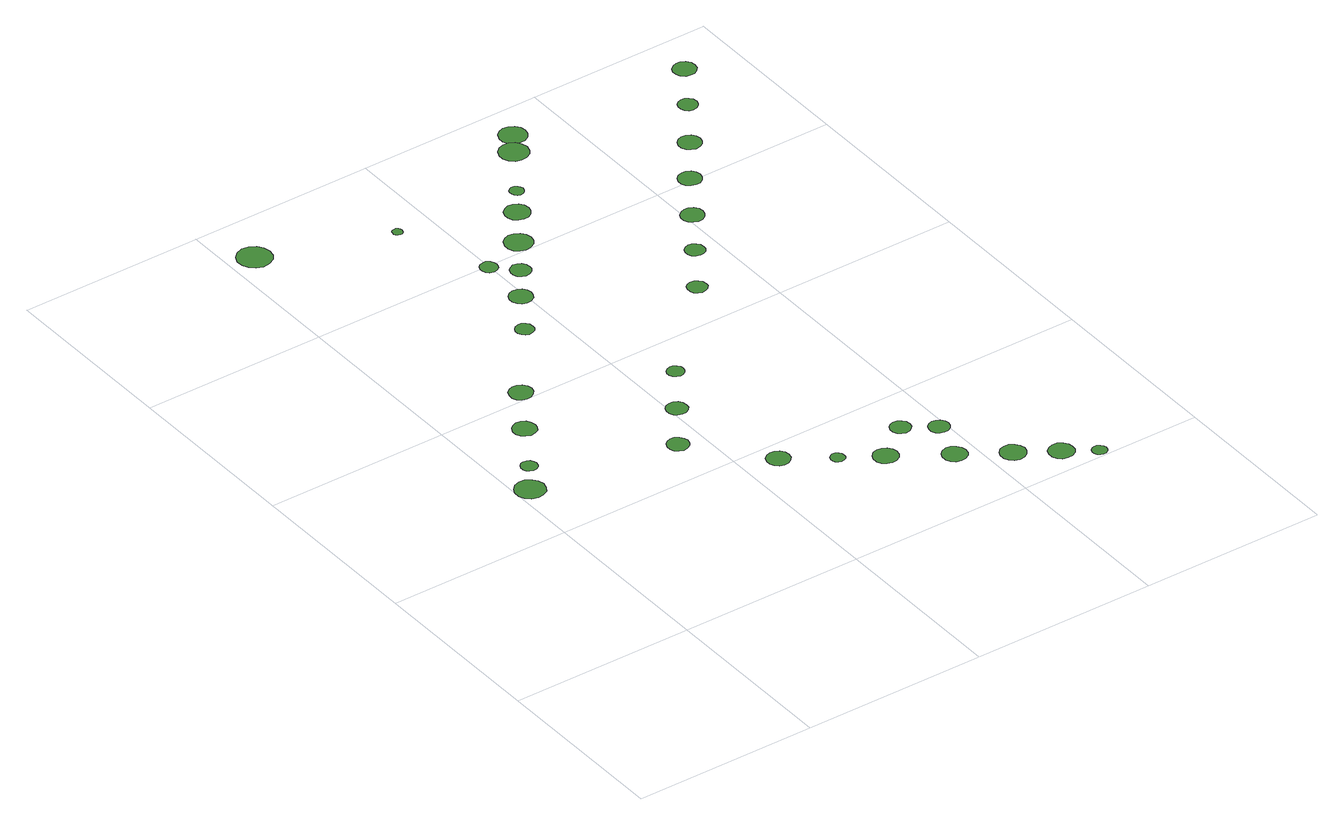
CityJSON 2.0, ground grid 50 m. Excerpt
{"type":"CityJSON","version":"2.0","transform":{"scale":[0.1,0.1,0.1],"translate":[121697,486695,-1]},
"CityObjects":{
"tree1":{"type":"SolitaryVegetationObject","attributes":{"function":"something"},"geometry":[{"type":"MultiSurface","lod":"1","boundaries":[[[0,1,2,3,4,5,6,7,8,9,10,11,12,13,14]]]}]},
"tree2":{"type":"SolitaryVegetationObject","attributes":{"function":"something"},"geometry":[{"type":"MultiSurface","lod":"1","boundaries":[[[15,16,17,18,19,20,21,22,23,24,25,26,27,28,29]]]}]},
"tree3":{"type":"SolitaryVegetationObject","attributes":{"function":"something"},"geometry":[{"type":"MultiSurface","lod":"1","boundaries":[[[30,31,32,33,34,35,36,37,38,39,40,41,42,43,44]]]}]},
"tree4":{"type":"SolitaryVegetationObject","attributes":{"function":"something"},"geometry":[{"type":"MultiSurface","lod":"1","boundaries":[[[45,46,47,48,49,50,51,52,53,54,55,56,57,58,59]]]}]},
"tree5":{"type":"SolitaryVegetationObject","attributes":{"function":"something"},"geometry":[{"type":"MultiSurface","lod":"1","boundaries":[[[60,61,62,63,64,65,66,67,68,69,70,71,72,73,74]]]}]},
"tree6":{"type":"SolitaryVegetationObject","attributes":{"function":"something"},"geometry":[{"type":"MultiSurface","lod":"1","boundaries":[[[75,76,77,78,79,80,81,82,83,84,85,86,87,88,89]]]}]},
"tree7":{"type":"SolitaryVegetationObject","attributes":{"function":"something"},"geometry":[{"type":"MultiSurface","lod":"1","boundaries":[[[90,91,92,93,94,95,96,97,98,99,100,101,102,103,104]]]}]},
"tree8":{"type":"SolitaryVegetationObject","attributes":{"function":"something"},"geometry":[{"type":"MultiSurface","lod":"1","boundaries":[[[105,106,107,108,109,110,111,112,113,114,115,116,117,118,119]]]}]},
"tree9":{"type":"SolitaryVegetationObject","attributes":{"function":"something"},"geometry":[{"type":"MultiSurface","lod":"1","boundaries":[[[120,121,122,123,124,125,126,127,128,129,130,131,132,133,134]]]}]},
"tree10":{"type":"SolitaryVegetationObject","attributes":{"function":"something"},"geometry":[{"type":"MultiSurface","lod":"1","boundaries":[[[135,136,137,138,139,140,141,142,143,144,145,146,147,148,149]]]}]},
"tree11":{"type":"SolitaryVegetationObject","attributes":{"function":"something"},"geometry":[{"type":"MultiSurface","lod":"1","boundaries":[[[150,151,152,153,154,155,156,157,158,159,160,161,162,163,164]]]}]},
"tree12":{"type":"SolitaryVegetationObject","attributes":{"function":"something"},"geometry":[{"type":"MultiSurface","lod":"1","boundaries":[[[165,166,167,168,169,170,171,172,173,174,175,176,177,178,179]]]}]},
"tree13":{"type":"SolitaryVegetationObject","attributes":{"function":"something"},"geometry":[{"type":"MultiSurface","lod":"1","boundaries":[[[180,181,182,183,184,185,186,187,188,189,190,191,192,193,194]]]}]},
"tree14":{"type":"SolitaryVegetationObject","attributes":{"function":"something"},"geometry":[{"type":"MultiSurface","lod":"1","boundaries":[[[195,196,197,198,199,200,201,202,203,204,205,206,207,208,209]]]}]},
"tree15":{"type":"SolitaryVegetationObject","attributes":{"function":"something"},"geometry":[{"type":"MultiSurface","lod":"1","boundaries":[[[210,211,212,213,214,215,216,217,218,219,220,221,222,223,224]]]}]},
"tree16":{"type":"SolitaryVegetationObject","attributes":{"function":"something"},"geometry":[{"type":"MultiSurface","lod":"1","boundaries":[[[225,226,227,228,229,230,231,232,233,234,235,236,237,238,239]]]}]},
"tree17":{"type":"SolitaryVegetationObject","attributes":{"function":"something"},"geometry":[{"type":"MultiSurface","lod":"1","boundaries":[[[240,241,242,243,244,245,246,247,248,249,250,251,252,253,254]]]}]},
"tree18":{"type":"SolitaryVegetationObject","attributes":{"function":"something"},"geometry":[{"type":"MultiSurface","lod":"1","boundaries":[[[255,256,257,258,259,260,261,262,263,264,265,266,267,268,269]]]}]},
"tree19":{"type":"SolitaryVegetationObject","attributes":{"function":"something"},"geometry":[{"type":"MultiSurface","lod":"1","boundaries":[[[270,271,272,273,274,275,276,277,278,279,280,281,282,283,284]]]}]},
"tree20":{"type":"SolitaryVegetationObject","attributes":{"function":"something"},"geometry":[{"type":"MultiSurface","lod":"1","boundaries":[[[285,286,287,288,289,290,291,292,293,294,295,296,297,298,299]]]}]},
"tree21":{"type":"SolitaryVegetationObject","attributes":{"function":"something"},"geometry":[{"type":"MultiSurface","lod":"1","boundaries":[[[300,301,302,303,304,305,306,307,308,309,310,311,312,313,314]]]}]},
"tree22":{"type":"SolitaryVegetationObject","attributes":{"function":"something"},"geometry":[{"type":"MultiSurface","lod":"1","boundaries":[[[315,316,317,318,319,320,321,322,323,324,325,326,327,328,329]]]}]},
"tree23":{"type":"SolitaryVegetationObject","attributes":{"function":"something"},"geometry":[{"type":"MultiSurface","lod":"1","boundaries":[[[330,331,332,333,334,335,336,337,338,339,340,341,342,343,344]]]}]},
"tree24":{"type":"SolitaryVegetationObject","attributes":{"function":"something"},"geometry":[{"type":"MultiSurface","lod":"1","boundaries":[[[345,346,347,348,349,350,351,352,353,354,355,356,357,358,359]]]}]},
"tree25":{"type":"SolitaryVegetationObject","attributes":{"function":"something"},"geometry":[{"type":"MultiSurface","lod":"1","boundaries":[[[360,361,362,363,364,365,366,367,368,369,370,371,372,373,374]]]}]},
"tree26":{"type":"SolitaryVegetationObject","attributes":{"function":"something"},"geometry":[{"type":"MultiSurface","lod":"1","boundaries":[[[375,376,377,378,379,380,381,382,383,384,385,386,387,388,389]]]}]},
"tree27":{"type":"SolitaryVegetationObject","attributes":{"function":"something"},"geometry":[{"type":"MultiSurface","lod":"1","boundaries":[[[390,391,392,393,394,395,396,397,398,399,400,401,402,403,404]]]}]},
"tree28":{"type":"SolitaryVegetationObject","attributes":{"function":"something"},"geometry":[{"type":"MultiSurface","lod":"1","boundaries":[[[405,406,407,408,409,410,411,412,413,414,415,416,417,418,419]]]}]},
"tree29":{"type":"SolitaryVegetationObject","attributes":{"function":"something"},"geometry":[{"type":"MultiSurface","lod":"1","boundaries":[[[420,421,422,423,424,425,426,427,428,429,430,431,432,433,434]]]}]},
"tree30":{"type":"SolitaryVegetationObject","attributes":{"function":"something"},"geometry":[{"type":"MultiSurface","lod":"1","boundaries":[[[435,436,437,438,439,440,441,442,443,444,445,446,447,448,449]]]}]},
"tree31":{"type":"SolitaryVegetationObject","attributes":{"function":"something"},"geometry":[{"type":"MultiSurface","lod":"1","boundaries":[[[450,451,452,453,454,455,456,457,458,459,460,461,462,463,464]]]}]},
"tree32":{"type":"SolitaryVegetationObject","attributes":{"function":"something"},"geometry":[{"type":"MultiSurface","lod":"1","boundaries":[[[465,466,467,468,469,470,471,472,473,474,475,476,477,478,479]]]}]},
"tree33":{"type":"SolitaryVegetationObject","attributes":{"function":"something"},"geometry":[{"type":"MultiSurface","lod":"1","boundaries":[[[480,481,482,483,484,485,486,487,488,489,490,491,492,493,494]]]}]},
"tree34":{"type":"SolitaryVegetationObject","attributes":{"function":"something"},"geometry":[{"type":"MultiSurface","lod":"1","boundaries":[[[495,496,497,498,499,500,501,502,503,504,505,506,507,508,509]]]}]}
},
"vertices":[
[79,693,10],[75,709,10],[66,722,10],[51,731,10],[35,732,10],[19,727,10],[7,716,10],[0,701,10],[0,685,10],[7,670,10],[19,659,10],[35,653,10],[51,655,10],[66,663,10],[75,677,10],
[116,773,10],[114,782,10],[109,789,10],[101,793,10],[92,794,10],[83,792,10],[76,785,10],[73,777,10],[73,768,10],[76,760,10],[83,754,10],[92,751,10],[101,752,10],[109,757,10],[114,764,10],
[207,903,10],[204,916,10],[197,927,10],[186,933,10],[173,935,10],[160,930,10],[151,922,10],[145,910,10],[145,897,10],[151,885,10],[160,877,10],[173,872,10],[186,874,10],[197,880,10],[204,891,10],
[288,1030,10],[285,1042,10],[277,1053,10],[266,1060,10],[253,1061,10],[241,1057,10],[231,1048,10],[226,1036,10],[226,1023,10],[231,1011,10],[241,1003,10],[253,999,10],[266,1000,10],[277,1007,10],[285,1017,10],
[464,636,10],[461,647,10],[454,657,10],[444,663,10],[432,664,10],[421,660,10],[412,653,10],[407,642,10],[407,630,10],[412,619,10],[421,611,10],[432,607,10],[444,609,10],[454,615,10],[461,624,10],
[115,1858,10],[111,1876,10],[100,1891,10],[84,1901,10],[65,1903,10],[47,1897,10],[34,1884,10],[26,1867,10],[26,1848,10],[34,1831,10],[47,1819,10],[65,1813,10],[84,1815,10],[100,1824,10],[111,1839,10],
[625,447,10],[623,459,10],[615,470,10],[604,476,10],[591,477,10],[579,473,10],[569,465,10],[564,453,10],[564,440,10],[569,429,10],[579,420,10],[591,416,10],[604,417,10],[615,424,10],[623,434,10],
[548,758,10],[546,769,10],[539,778,10],[529,784,10],[517,785,10],[506,782,10],[498,774,10],[493,763,10],[493,752,10],[498,741,10],[506,734,10],[517,730,10],[529,731,10],[539,737,10],[546,746,10],
[442,1237,10],[440,1247,10],[434,1255,10],[425,1260,10],[415,1261,10],[406,1258,10],[399,1251,10],[394,1242,10],[394,1232,10],[399,1223,10],[406,1216,10],[415,1213,10],[425,1214,10],[434,1219,10],[440,1227,10],
[731,367,10],[730,375,10],[725,381,10],[718,385,10],[710,386,10],[703,383,10],[697,378,10],[694,371,10],[694,363,10],[697,356,10],[703,350,10],[710,348,10],[718,349,10],[725,353,10],[730,359,10],
[631,884,10],[629,893,10],[623,901,10],[615,905,10],[606,906,10],[597,903,10],[590,897,10],[586,889,10],[586,879,10],[590,871,10],[597,864,10],[606,861,10],[615,862,10],[623,867,10],[629,875,10],
[521,1352,10],[518,1364,10],[511,1375,10],[500,1381,10],[487,1382,10],[475,1378,10],[466,1370,10],[460,1358,10],[460,1346,10],[466,1334,10],[475,1325,10],[487,1322,10],[500,1323,10],[511,1329,10],[518,1340,10],
[842,305,10],[839,318,10],[831,329,10],[819,336,10],[806,338,10],[793,333,10],[783,324,10],[777,312,10],[777,298,10],[783,286,10],[793,277,10],[806,272,10],[819,274,10],[831,281,10],[839,292,10],
[423,1742,10],[421,1748,10],[418,1752,10],[413,1755,10],[408,1755,10],[402,1754,10],[398,1750,10],[396,1745,10],[396,1739,10],[398,1734,10],[402,1730,10],[408,1728,10],[413,1729,10],[418,1732,10],[421,1737,10],
[523,1495,10],[521,1505,10],[516,1513,10],[507,1518,10],[498,1519,10],[488,1516,10],[481,1509,10],[477,1500,10],[477,1491,10],[481,1482,10],[488,1475,10],[498,1472,10],[507,1473,10],[516,1478,10],[521,1486,10],
[581,1441,10],[579,1452,10],[572,1461,10],[562,1466,10],[551,1468,10],[541,1464,10],[532,1457,10],[528,1446,10],[528,1435,10],[532,1425,10],[541,1417,10],[551,1414,10],[562,1415,10],[572,1420,10],[579,1430,10],
[980,214,10],[977,227,10],[969,238,10],[957,245,10],[944,246,10],[931,242,10],[921,233,10],[915,221,10],[915,207,10],[921,195,10],[931,186,10],[944,182,10],[957,183,10],[969,190,10],[977,201,10],
[934,380,10],[932,391,10],[925,400,10],[916,406,10],[904,407,10],[894,403,10],[886,396,10],[881,386,10],[881,375,10],[886,364,10],[894,357,10],[904,353,10],[916,355,10],[925,360,10],[932,369,10],
[655,1537,10],[652,1552,10],[643,1564,10],[629,1572,10],[614,1574,10],[600,1569,10],[588,1559,10],[582,1545,10],[582,1529,10],[588,1515,10],[600,1505,10],[614,1500,10],[629,1502,10],[643,1510,10],[652,1522,10],
[1011,328,10],[1009,339,10],[1002,348,10],[992,354,10],[981,355,10],[970,352,10],[962,344,10],[957,334,10],[957,323,10],[962,312,10],[970,305,10],[981,301,10],[992,303,10],[1002,308,10],[1009,317,10],
[1098,138,10],[1095,151,10],[1087,162,10],[1075,170,10],[1061,171,10],[1048,167,10],[1037,157,10],[1031,145,10],[1031,131,10],[1037,118,10],[1048,108,10],[1061,104,10],[1075,106,10],[1087,113,10],[1095,124,10],
[722,1640,10],[719,1654,10],[711,1665,10],[699,1672,10],[685,1673,10],[672,1669,10],[661,1660,10],[656,1647,10],[656,1633,10],[661,1620,10],[672,1611,10],[685,1607,10],[699,1608,10],[711,1615,10],[719,1626,10],
[1194,75,10],[1192,88,10],[1184,99,10],[1172,106,10],[1158,108,10],[1145,103,10],[1134,94,10],[1129,82,10],[1129,68,10],[1134,55,10],[1145,46,10],[1158,42,10],[1172,43,10],[1184,50,10],[1192,61,10],
[881,1136,10],[879,1146,10],[872,1155,10],[863,1160,10],[852,1162,10],[842,1158,10],[834,1151,10],[830,1141,10],[830,1131,10],[834,1121,10],[842,1114,10],[852,1110,10],[863,1112,10],[872,1117,10],[879,1125,10],
[1257,24,10],[1255,32,10],[1250,39,10],[1243,43,10],[1235,43,10],[1228,41,10],[1221,36,10],[1218,28,10],[1218,20,10],[1221,12,10],[1228,7,10],[1235,5,10],[1243,5,10],[1250,9,10],[1255,16,10],
[758,1712,10],[756,1720,10],[752,1726,10],[745,1730,10],[737,1731,10],[730,1728,10],[724,1723,10],[721,1716,10],[721,1708,10],[724,1701,10],[730,1696,10],[737,1693,10],[745,1694,10],[752,1698,10],[756,1704,10],
[967,1263,10],[965,1274,10],[958,1282,10],[949,1288,10],[939,1289,10],[928,1286,10],[920,1278,10],[916,1269,10],[916,1258,10],[920,1248,10],[928,1241,10],[939,1238,10],[949,1239,10],[958,1244,10],[965,1253,10],
[867,1846,10],[863,1862,10],[854,1875,10],[840,1883,10],[824,1884,10],[809,1880,10],[797,1869,10],[790,1854,10],[790,1838,10],[797,1823,10],[809,1812,10],[824,1808,10],[840,1809,10],[854,1817,10],[863,1830,10],
[1051,1384,10],[1049,1396,10],[1041,1407,10],[1030,1413,10],[1018,1414,10],[1006,1410,10],[996,1402,10],[991,1390,10],[991,1378,10],[996,1366,10],[1006,1358,10],[1018,1354,10],[1030,1355,10],[1041,1362,10],[1049,1372,10],
[904,1904,10],[901,1918,10],[892,1931,10],[879,1938,10],[864,1940,10],[850,1935,10],[838,1925,10],[832,1911,10],[832,1896,10],[838,1882,10],[850,1872,10],[864,1868,10],[879,1869,10],[892,1877,10],[901,1889,10],
[1135,1510,10],[1133,1523,10],[1125,1533,10],[1114,1539,10],[1102,1540,10],[1090,1537,10],[1080,1528,10],[1075,1517,10],[1075,1504,10],[1080,1492,10],[1090,1484,10],[1102,1480,10],[1114,1481,10],[1125,1488,10],[1133,1498,10],
[1223,1631,10],[1220,1643,10],[1213,1654,10],[1202,1660,10],[1189,1661,10],[1177,1657,10],[1168,1649,10],[1162,1637,10],[1162,1625,10],[1168,1613,10],[1177,1605,10],[1189,1601,10],[1202,1602,10],[1213,1608,10],[1220,1619,10],
[1307,1761,10],[1304,1771,10],[1298,1780,10],[1289,1785,10],[1278,1786,10],[1268,1783,10],[1260,1776,10],[1256,1766,10],[1256,1755,10],[1260,1745,10],[1268,1738,10],[1278,1735,10],[1289,1736,10],[1298,1742,10],[1304,1750,10],
[1391,1885,10],[1389,1897,10],[1381,1907,10],[1370,1914,10],[1358,1915,10],[1346,1911,10],[1336,1903,10],[1331,1891,10],[1331,1878,10],[1336,1867,10],[1346,1858,10],[1358,1855,10],[1370,1856,10],[1381,1862,10],[1389,1872,10]
]}
